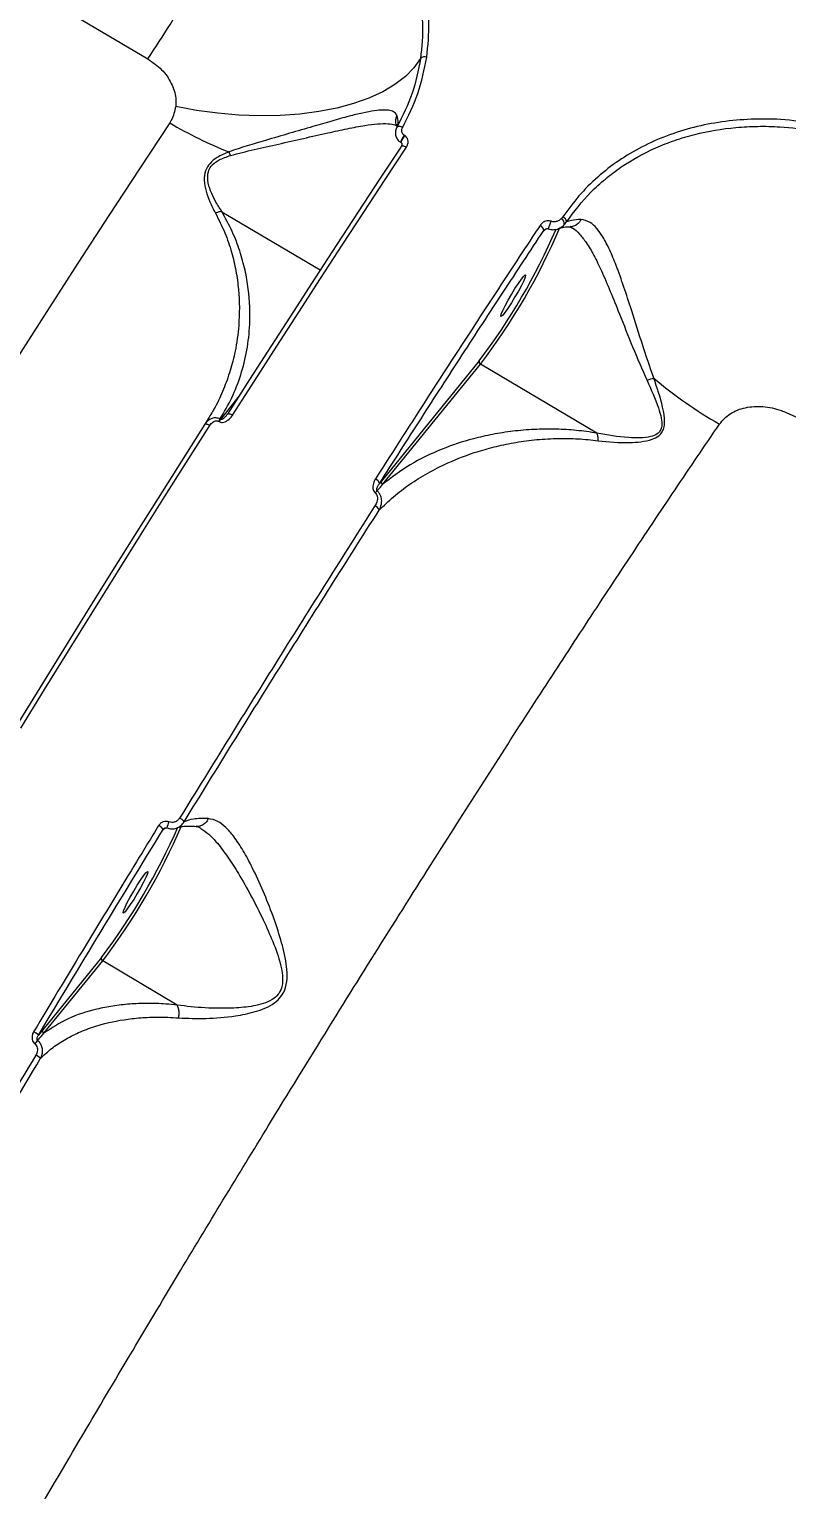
# Model space of a CAD drawing. Header units: millimetres. Extents: x -6328 to 5334, y -5037 to 4112.
# Drawn here: x -1601.1 to -1459.8, y 915.5 to 1187.9 of the extents above; entities that cross this region are included whole.
import ezdxf

# ---------------------------------------------------------------- set-up
doc = ezdxf.new("R2010")
doc.units = ezdxf.units.MM
for name, color, linetype in [('DIKOM_ОБЪЕКТ', 7, 'Continuous'), ('DIKOM_РАЗМЕР_ЗОНА', 7, 'Continuous'), ('DIKOM_РАЗМЕР_ОБЪЕКТА', 7, 'Continuous')]:
    doc.layers.add(name, color=color, linetype=linetype)
doc.styles.add('style1', font='arial.ttf', dxfattribs={"width": 0.8})
doc.dimstyles.new('1-50', dxfattribs={"dimtxt": 300, "dimasz": 200, "dimexe": 100, "dimexo": 0, "dimgap": 100, "dimtad": 1, "dimtxsty": 'style1', "dimcen": 200, "dimclrd": 7, "dimclre": 7, "dimclrt": 7, "dimadec": 1, "dimazin": 2, "dimtfac": 1, "dimtmove": 0, "dimatfit": 2, "dimfxl": 0, "dimlwd": 25, "dimlwe": 18, "dimarcsym": 0})

# ---------------------------------------------------------------- blocks, each defined once
blk = doc.blocks.new('*D2')
at = {"layer": 'Defpoints', "color": 0, "transparency": 16777216}
for p in [(-5303.77, 2121.42), (-1621.11, 2121.42), (560.33, -2395.62)]:
    blk.add_point(p, dxfattribs=at)
at = {"layer": 'DIKOM_РАЗМЕР_ОБЪЕКТА', "color": 7, "lineweight": 18, "transparency": 16777216}
for p, q in [((-1621.11, 2121.42), (-5403.77, 2121.42)), ((560.33, -2395.62), (-5403.77, -2395.62))]:
    blk.add_line(p, q, dxfattribs=at)
at = {"layer": 'DIKOM_РАЗМЕР_ОБЪЕКТА', "color": 7, "lineweight": 25, "transparency": 16777216}
blk.add_line((-5303.77, -2195.62), (-5303.77, 1921.42), dxfattribs=at)
at = {"layer": 'DIKOM_РАЗМЕР_ОБЪЕКТА', "color": 7, "transparency": 16777216}
for points in [[(-5337.11, 1921.42), (-5270.44, 1921.42), (-5303.77, 2121.42)], [(-5337.11, -2195.62), (-5270.44, -2195.62), (-5303.77, -2395.62)]]:
    blk.add_solid(points, dxfattribs=at)
at = {"layer": 'DIKOM_РАЗМЕР_ОБЪЕКТА', "color": 7, "transparency": 16777216, "insert": (-5556.94, -137.1), "char_height": 300, "attachment_point": 5, "rotation": 90, "style": 'style1'}
blk.add_mtext('4500', dxfattribs=at)
blk = doc.blocks.new('*D3')
at = {"layer": 'Defpoints', "color": 0, "transparency": 16777216}
for p in [(-1814.92, 4111.71), (-5877.98, -3895.62), (33.33, -3895.62)]:
    blk.add_point(p, dxfattribs=at)
at = {"layer": 'DIKOM_РАЗМЕР_ЗОНА', "color": 7, "lineweight": 18, "transparency": 16777216}
for p, q in [((-1814.92, 4111.71), (-5977.98, 4111.71)), ((33.33, -3895.62), (-5977.98, -3895.62))]:
    blk.add_line(p, q, dxfattribs=at)
at = {"layer": 'DIKOM_РАЗМЕР_ЗОНА', "color": 7, "lineweight": 25, "transparency": 16777216}
blk.add_line((-5877.98, 3911.71), (-5877.98, -3695.62), dxfattribs=at)
at = {"layer": 'DIKOM_РАЗМЕР_ЗОНА', "color": 7, "transparency": 16777216}
for points in [[(-5911.31, 3911.71), (-5844.65, 3911.71), (-5877.98, 4111.71)], [(-5911.31, -3695.62), (-5844.65, -3695.62), (-5877.98, -3895.62)]]:
    blk.add_solid(points, dxfattribs=at)
at = {"layer": 'DIKOM_РАЗМЕР_ЗОНА', "color": 7, "transparency": 16777216, "insert": (-6131.15, 108.05), "char_height": 300, "attachment_point": 5, "rotation": 90, "style": 'style1'}
blk.add_mtext('8000', dxfattribs=at)

msp = doc.modelspace()

# ---------------------------------------------------------------- linework, layer by layer
at = {"layer": 'DIKOM_ОБЪЕКТ', "color": 7, "linetype": 'Continuous', "lineweight": 15}
for p, q in [((-1878.971, 1359.94), (-1578.962, 1182.407)), ((-1531.827, 1166.848), (-1531.753, 1166.804)), ((-1531.728, 1166.812), (-1531.753, 1166.804)), ((-1531.059, 1168.128), (-1531.134, 1168.172)), ((-1565.145, 1153.91), (-1546.788, 1143.047)), ((-1501.545, 1152.946), (-1501.834, 1152.6)), ((-1505.121, 1150.37), (-1504.694, 1150.679)), ((-1504.694, 1150.679), (-1504.639, 1150.719)), ((-1504.292, 1150.722), (-1504.283, 1150.737)), ((-1501.279, 1151.458), (-1500.855, 1152.009)), ((-1517.136, 1126.086), (-1535.388, 1103.645)), ((-1535.158, 1103.01), (-1516.907, 1125.451)), ((-1495.192, 1112.601), (-1516.907, 1125.451)), ((-1561.972, 1119.467), (-1565.402, 1115.155)), ((-1567.699, 1115.294), (-1568.328, 1114.242)), ((-1565.791, 1114.805), (-1565.687, 1114.743)), ((-1565.402, 1115.155), (-1565.506, 1115.217)), ((-1564.104, 1116.125), (-1564.257, 1115.948)), ((-1535.388, 1103.645), (-1535.752, 1103.196)), ((-1576.094, 1038.681), (-1575.712, 1038.958)), ((-1575.4, 1038.949), (-1575.383, 1038.961)), ((-1587.598, 1014.777), (-1598.565, 1001.292)), ((-1598.336, 1000.657), (-1587.368, 1014.143)), ((-1573.472, 1005.919), (-1587.368, 1014.143)), ((-1598.565, 1001.292), (-1599.354, 1000.319))]:
    msp.add_line(p, q, dxfattribs=at)
at = {"layer": 'DIKOM_ОБЪЕКТ', "color": 7, "linetype": 'Continuous', "lineweight": 15, "flags": 128}
for points in [[(-1528.09, 1182.481), (-1529.323, 1180.747), (-1530.922, 1179.127), (-1532.869, 1177.636), (-1535.147, 1176.288), (-1537.733, 1175.098), (-1540.601, 1174.077), (-1543.722, 1173.234), (-1547.067, 1172.58), (-1550.602, 1172.118), (-1554.291, 1171.856), (-1558.1, 1171.794), (-1561.989, 1171.934), (-1565.921, 1172.274), (-1569.857, 1172.811), (-1573.758, 1173.539)], [(-1574.882, 1170.474), (-1580.529, 1161.901), (-1586.236, 1153.172), (-1591.997, 1144.295), (-1597.806, 1135.28), (-1603.658, 1126.134)], [(-1532.477, 1169.708), (-1532.416, 1169.78), (-1532.326, 1169.832), (-1532.211, 1169.862), (-1532.075, 1169.87), (-1531.922, 1169.855), (-1531.759, 1169.817), (-1531.59, 1169.759), (-1531.422, 1169.681)], [(-1530.728, 1165.925), (-1530.898, 1166.015), (-1531.07, 1166.084), (-1531.234, 1166.13), (-1531.387, 1166.149), (-1531.521, 1166.143), (-1531.632, 1166.11), (-1531.714, 1166.053), (-1531.766, 1165.973)], [(-1531.766, 1165.973), (-1535.723, 1159.974), (-1539.707, 1153.905), (-1543.717, 1147.767), (-1547.752, 1141.562), (-1551.809, 1135.293), (-1555.888, 1128.962), (-1559.987, 1122.572), (-1564.104, 1116.125)], [(-1563.142, 1115.959), (-1559.015, 1122.421), (-1554.907, 1128.826), (-1550.819, 1135.172), (-1546.751, 1141.456), (-1542.707, 1147.676), (-1538.687, 1153.829), (-1534.694, 1159.913), (-1530.728, 1165.925)], [(-1508.485, 1142.041), (-1508.579, 1141.667), (-1508.853, 1141.016), (-1509.285, 1140.14), (-1509.84, 1139.11), (-1510.473, 1138.01), (-1511.133, 1136.929), (-1511.765, 1135.954), (-1512.32, 1135.164), (-1512.752, 1134.624), (-1513.026, 1134.377), (-1513.12, 1134.443), (-1513.026, 1134.817), (-1512.752, 1135.468), (-1512.32, 1136.344), (-1511.765, 1137.374), (-1511.133, 1138.474), (-1510.473, 1139.555), (-1509.84, 1140.53), (-1509.285, 1141.319), (-1508.853, 1141.859), (-1508.579, 1142.107), (-1508.485, 1142.041)], [(-1564.104, 1116.125), (-1564.067, 1116.182), (-1563.999, 1116.217), (-1563.901, 1116.229), (-1563.779, 1116.218), (-1563.636, 1116.183), (-1563.478, 1116.127), (-1563.311, 1116.051), (-1563.142, 1115.959)], [(-1459.775, 1116.386), (-1445.963, 1110.265), (-1432.009, 1104.464), (-1417.921, 1098.986), (-1403.706, 1093.835), (-1389.372, 1089.014), (-1374.928, 1084.525), (-1360.381, 1080.37), (-1345.739, 1076.553), (-1331.01, 1073.074), (-1316.203, 1069.936), (-1301.325, 1067.141), (-1286.384, 1064.69), (-1271.39, 1062.584), (-1256.349, 1060.826)], [(-1568.328, 1114.242), (-1572.685, 1107.375), (-1577.056, 1100.452), (-1581.442, 1093.476), (-1585.84, 1086.45), (-1590.248, 1079.377), (-1594.664, 1072.26), (-1599.087, 1065.101), (-1603.515, 1057.905)], [(-1602.645, 1057.583), (-1598.208, 1064.796), (-1593.776, 1071.97), (-1589.349, 1079.103), (-1584.932, 1086.192), (-1580.524, 1093.233), (-1576.129, 1100.224), (-1571.747, 1107.163), (-1567.381, 1114.045)], [(-1568.328, 1114.242), (-1568.284, 1114.287), (-1568.211, 1114.313), (-1568.112, 1114.317), (-1567.992, 1114.301), (-1567.853, 1114.264), (-1567.702, 1114.207), (-1567.543, 1114.133), (-1567.381, 1114.045)], [(-1578.946, 1030.732), (-1579.04, 1030.359), (-1579.314, 1029.707), (-1579.746, 1028.831), (-1580.301, 1027.802), (-1580.934, 1026.702), (-1581.594, 1025.62), (-1582.227, 1024.646), (-1582.782, 1023.856), (-1583.214, 1023.316), (-1583.488, 1023.069), (-1583.582, 1023.135), (-1583.488, 1023.508), (-1583.214, 1024.159), (-1582.782, 1025.035), (-1582.227, 1026.065), (-1581.594, 1027.165), (-1580.934, 1028.246), (-1580.301, 1029.221), (-1579.746, 1030.011), (-1579.314, 1030.551), (-1579.04, 1030.798), (-1578.946, 1030.732)]]:
    msp.add_lwpolyline(points, dxfattribs=at)
at = {"layer": 'DIKOM_ОБЪЕКТ', "color": 7, "linetype": 'Continuous', "lineweight": 15}
for centre, radius, start, end in [((-1891.74, 1389.768), 375.271, 326.45707, 328.82351), ((-1527.309, 1181.669), 1.127, 70.39779, 133.86932), ((-1536.21, 1235.494), 75.651, 239.25684, 248.59107), ((-1527.762, 1165.563), 4.263, 142.27313, 162.45964), ((-1527.687, 1165.519), 4.263, 142.27313, 162.45964), ((-1573.564, 1160.455), 10.775, 21.39381, 25.31604), ((-1502.442, 1151.598), 1.172, 353.13749, 58.75393), ((-1501.999, 1151.888), 1.15, 6.0399, 66.79606), ((-1611.722, 1197.686), 118.63, 322.87495, 336.63932), ((-1613.101, 1198.438), 120.749, 322.81088, 336.83397), ((-1506.182, 1150.349), 1.062, 1.11331, 69.09331), ((-1475.249, 1140.088), 30.929, 157.11145, 159.88872), ((-1503.052, 1152.995), 2.347, 292.44886, 319.08235), ((-1516.677, 1125.893), 0.498, 157.19333, 242.58655), ((-1478.495, 1102.651), 21.082, 106.72753, 110.37843), ((-1432.191, 1184.685), 81.04, 229.74085, 240.30734), ((-1561.409, 1112.077), 5.162, 142.53407, 148.09327), ((-1561.305, 1112.015), 5.162, 142.53407, 148.09327), ((-1536.947, 1102.906), 1.229, 13.66697, 68.92576), ((-1534.929, 1103.452), 0.498, 157.19442, 242.58644), ((-1534.048, 1099.349), 3.26, 130.89667, 140.03499), ((-1537.134, 1097.755), 1.387, 19.22921, 66.83345), ((-1683.618, 1087.3), 120.331, 322.93665, 336.39514), ((-1685.865, 1088.602), 123.474, 322.91225, 336.47319), ((-1577.806, 1037.476), 2.094, 35.14091, 65.54676), ((-1570.923, 1038.034), 4.57, 153.49451, 168.44506), ((-1574.008, 1038.735), 2.276, 36.7278, 64.38767), ((-1587.139, 1014.584), 0.498, 157.19333, 242.58655), ((-1602.699, 996.344), 5.195, 49.92779, 61.92198), ((-1598.107, 1001.099), 0.498, 157.19442, 242.58644), ((-1595.16, 994.875), 6.202, 134.57459, 141.99482), ((-1603.108, 990.66), 6.744, 51.96831, 61.12076)]:
    msp.add_arc(centre, radius, start, end, dxfattribs=at)
for points, knots in [([(-1528.499, 1195.441), (-1528.148, 1193.295), (-1527.438, 1188.953), (-1527.871, 1184.655), (-1528.09, 1182.481)], [0, 0, 0, 0, 0.4941653, 1, 1, 1, 1]), ([(-1526.931, 1182.73), (-1526.708, 1184.899), (-1526.257, 1189.288), (-1526.972, 1193.725), (-1527.334, 1195.969)], [0, 0, 0, 0, 0.4941711, 1, 1, 1, 1]), ([(-1531.422, 1169.681), (-1530.381, 1171.74), (-1528.274, 1175.91), (-1527.382, 1180.438), (-1526.931, 1182.73)], [0, 0, 0, 0, 0.4937919, 1, 1, 1, 1]), ([(-1578.962, 1182.407), (-1578.054, 1181.772), (-1576.256, 1180.515), (-1574.459, 1177.919), (-1573.671, 1175.5), (-1573.735, 1174.055), (-1573.758, 1173.539)], [0, 0, 0, 0, 0.2885643, 0.5716288, 0.8470383, 1, 1, 1, 1]), ([(-1528.09, 1182.481), (-1528.516, 1180.292), (-1529.38, 1175.859), (-1531.436, 1171.776), (-1532.477, 1169.708)], [0, 0, 0, 0, 0.4937368, 1, 1, 1, 1]), ([(-1573.758, 1173.539), (-1573.954, 1172.653), (-1574.17, 1171.674), (-1574.721, 1170.724), (-1574.827, 1170.559), (-1574.882, 1170.474)], [0, 0, 0, 0, 0.8217569, 0.9078664, 1, 1, 1, 1]), ([(-1532.448, 1171.785), (-1532.581, 1172.017), (-1532.849, 1172.481), (-1533.753, 1172.822), (-1535.022, 1172.914), (-1536.728, 1172.753), (-1538.856, 1172.348), (-1541.514, 1171.695), (-1544.621, 1170.833), (-1548.331, 1169.746), (-1552.48, 1168.533), (-1556.62, 1167.313), (-1560.449, 1166.223), (-1562.699, 1165.449), (-1563.824, 1165.063)], [0, 0, 0, 0, 0.0677694, 0.1355692, 0.2063202, 0.2771061, 0.3568902, 0.4367172, 0.5289562, 0.621244, 0.7291456, 0.8370845, 0.9185932, 1, 1, 1, 1]), ([(-1532.622, 1170.243), (-1532.668, 1170.421), (-1532.769, 1170.809), (-1532.668, 1171.325), (-1532.527, 1171.648), (-1532.46, 1171.764), (-1532.448, 1171.785)], [0, 0, 0, 0, 0.3459257, 0.7530859, 0.9547165, 1, 1, 1, 1]), ([(-1532.477, 1169.708), (-1532.369, 1169.997), (-1532.152, 1170.577), (-1532.349, 1171.381), (-1532.448, 1171.785)], [0, 0, 0, 0, 0.4973177, 1, 1, 1, 1]), ([(-1563.531, 1164.386), (-1562.065, 1164.77), (-1559.099, 1165.547), (-1554.501, 1166.54), (-1549.87, 1167.594), (-1545.56, 1168.576), (-1541.705, 1169.416), (-1538.6, 1169.998), (-1536.043, 1170.326), (-1534.198, 1170.352), (-1532.982, 1170.19), (-1532.572, 1169.913), (-1532.43, 1169.817)], [0, 0, 0, 0, 0.1148022, 0.232259, 0.3561829, 0.4828668, 0.5908691, 0.7015375, 0.7911907, 0.883163, 0.9592496, 1, 1, 1, 1]), ([(-1532.477, 1169.708), (-1532.583, 1169.469), (-1532.794, 1168.991), (-1532.779, 1168.198), (-1532.51, 1167.492), (-1532.127, 1167.061), (-1531.866, 1166.896), (-1531.802, 1166.856)], [0, 0, 0, 0, 0.2421065, 0.4844742, 0.7176348, 0.9313699, 1, 1, 1, 1]), ([(-1532.646, 1170.238), (-1532.628, 1170.192), (-1532.52, 1169.926), (-1532.52, 1169.682), (-1532.522, 1169.648), (-1532.523, 1169.632)], [0, 0, 0, 0, 0.0983967, 0.5720693, 1, 1, 1, 1]), ([(-1531.134, 1168.172), (-1531.187, 1168.208), (-1531.321, 1168.3), (-1531.488, 1168.527), (-1531.603, 1168.867), (-1531.6, 1169.281), (-1531.482, 1169.547), (-1531.422, 1169.681)], [0, 0, 0, 0, 0.1033868, 0.2624323, 0.4611539, 0.7282036, 1, 1, 1, 1]), ([(-1454.319, 1170.351), (-1456.522, 1170.653), (-1460.584, 1171.209), (-1466.466, 1171.226), (-1471.893, 1170.747), (-1477.138, 1169.723), (-1482.132, 1168.156), (-1486.826, 1166.074), (-1491.179, 1163.496), (-1495.114, 1160.42), (-1498.644, 1156.931), (-1500.579, 1154.273), (-1501.545, 1152.946)], [0, 0, 0, 0, 0.1166812, 0.2150846, 0.3137979, 0.4122009, 0.510061, 0.6082268, 0.7060845, 0.8039539, 0.9021323, 1, 1, 1, 1]), ([(-1500.855, 1152.009), (-1499.426, 1153.912), (-1497.264, 1156.792), (-1493.65, 1160.048), (-1489.747, 1162.992), (-1485.385, 1165.407), (-1480.682, 1167.256), (-1475.755, 1168.718), (-1470.551, 1169.596), (-1465.192, 1169.871), (-1460.289, 1169.787), (-1456.736, 1169.297), (-1454.575, 1168.998)], [0, 0, 0, 0, 0.1446501, 0.2188664, 0.2936266, 0.4383812, 0.5126293, 0.5874142, 0.733124, 0.8078612, 0.8831396, 1, 1, 1, 1]), ([(-1531.728, 1166.812), (-1531.709, 1166.799), (-1531.668, 1166.771), (-1531.606, 1166.696), (-1531.557, 1166.569), (-1531.559, 1166.379), (-1531.628, 1166.169), (-1531.722, 1166.036), (-1531.766, 1165.973)], [0, 0, 0, 0, 0.0437279, 0.0954534, 0.2159355, 0.4187993, 0.7240504, 1, 1, 1, 1]), ([(-1530.728, 1165.925), (-1530.64, 1166.083), (-1530.45, 1166.427), (-1530.38, 1166.992), (-1530.494, 1167.497), (-1530.723, 1167.883), (-1530.947, 1168.046), (-1531.059, 1168.128)], [0, 0, 0, 0, 0.2267683, 0.4919805, 0.6959522, 0.8477263, 1, 1, 1, 1]), ([(-1563.824, 1165.063), (-1564.582, 1164.745), (-1565.902, 1164.192), (-1567.455, 1162.97), (-1568.338, 1161.467), (-1568.521, 1159.64), (-1568.15, 1157.693), (-1567.402, 1155.627), (-1566.717, 1154.328), (-1566.348, 1153.63)], [0, 0, 0, 0, 0.1507914, 0.2625455, 0.375833, 0.5043751, 0.6581128, 0.8160036, 1, 1, 1, 1]), ([(-1565.145, 1153.91), (-1565.576, 1154.583), (-1566.362, 1155.808), (-1567.288, 1157.771), (-1567.833, 1159.59), (-1567.807, 1161.211), (-1567.331, 1162.162), (-1566.677, 1162.922), (-1565.526, 1163.73), (-1564.266, 1164.144), (-1563.531, 1164.386)], [0, 0, 0, 0, 0.1920851, 0.3493699, 0.5094457, 0.6344036, 0.7186251, 0.7420692, 0.8495846, 1, 1, 1, 1]), ([(-1566.348, 1153.63), (-1565.731, 1152.411), (-1564.491, 1149.958), (-1563.297, 1146.359), (-1562.469, 1142.83), (-1561.844, 1138.214), (-1561.835, 1133.178), (-1562.544, 1128.188), (-1563.544, 1124.234), (-1564.8, 1120.755), (-1566.168, 1117.759), (-1567.26, 1116.001), (-1567.699, 1115.294)], [0, 0, 0, 0, 0.0829872, 0.1669671, 0.2500296, 0.3335285, 0.5028724, 0.6308038, 0.7307044, 0.8309042, 0.932013, 1, 1, 1, 1]), ([(-1565.152, 1153.913), (-1565.346, 1153.904), (-1565.697, 1153.887), (-1566.112, 1153.742), (-1566.311, 1153.647), (-1566.348, 1153.63)], [0, 0, 0, 0, 0.4994434, 0.9072949, 1, 1, 1, 1]), ([(-1565.506, 1115.217), (-1564.734, 1116.526), (-1563.189, 1119.146), (-1561.541, 1123.456), (-1560.395, 1128.027), (-1559.793, 1133.346), (-1559.97, 1138.367), (-1560.762, 1142.982), (-1561.744, 1146.549), (-1563.108, 1150.194), (-1564.469, 1152.669), (-1565.152, 1153.913)], [0, 0, 0, 0, 0.1245763, 0.249156, 0.376417, 0.5036648, 0.6677219, 0.7510853, 0.8344262, 0.916783, 1, 1, 1, 1]), ([(-1565.152, 1153.913), (-1565.152, 1153.913), (-1565.15, 1153.913), (-1565.147, 1153.912), (-1565.145, 1153.911), (-1565.145, 1153.91)], [0, 0, 0, 0, 0.2900896, 0.6748987, 1, 1, 1, 1]), ([(-1501.834, 1152.6), (-1502.011, 1152.455), (-1502.332, 1152.192), (-1502.903, 1152.016), (-1503.38, 1152.002), (-1503.638, 1152.084), (-1503.742, 1152.117)], [0, 0, 0, 0, 0.3467093, 0.6312456, 0.8513066, 1, 1, 1, 1]), ([(-1505.803, 1151.341), (-1506.125, 1150.854), (-1507.732, 1148.422), (-1511.934, 1142.043), (-1518.465, 1132.057), (-1527.076, 1118.78), (-1533.13, 1109.324), (-1536.505, 1104.053)], [0, 0, 0, 0, 0.0321573, 0.1607921, 0.4182836, 0.6757752, 1, 1, 1, 1]), ([(-1535.752, 1103.196), (-1533.164, 1107.242), (-1527.982, 1115.34), (-1520.289, 1127.232), (-1512.65, 1138.952), (-1507.632, 1146.562), (-1505.121, 1150.37)], [0, 0, 0, 0, 0.2491446, 0.4986289, 0.7491418, 1, 1, 1, 1]), ([(-1503.742, 1152.117), (-1503.789, 1152.134), (-1503.967, 1152.199), (-1504.334, 1152.238), (-1504.852, 1152.14), (-1505.396, 1151.848), (-1505.663, 1151.516), (-1505.803, 1151.341)], [0, 0, 0, 0, 0.0579486, 0.2245, 0.4300547, 0.7004928, 1, 1, 1, 1]), ([(-1505.121, 1150.37), (-1505.055, 1150.442), (-1504.935, 1150.574), (-1504.717, 1150.703), (-1504.531, 1150.759), (-1504.404, 1150.763), (-1504.334, 1150.753), (-1504.299, 1150.742), (-1504.283, 1150.737)], [0, 0, 0, 0, 0.353522, 0.6499815, 0.8418518, 0.9245967, 0.964444, 1, 1, 1, 1]), ([(-1504.283, 1150.737), (-1504.114, 1150.68), (-1503.705, 1150.542), (-1502.952, 1150.542), (-1502.051, 1150.801), (-1501.549, 1151.228), (-1501.279, 1151.458)], [0, 0, 0, 0, 0.1615998, 0.3913493, 0.6724107, 1, 1, 1, 1]), ([(-1502.123, 1150.835), (-1502.114, 1150.84), (-1502.034, 1150.878), (-1501.651, 1150.986), (-1501.006, 1151.081), (-1500.413, 1151.076), (-1500.183, 1151.074)], [0, 0, 0, 0, 0.0502185, 0.4105771, 0.7709839, 1, 1, 1, 1]), ([(-1498.158, 1152.447), (-1498.79, 1152.417), (-1499.839, 1152.367), (-1500.566, 1152.111), (-1500.855, 1152.009)], [0, 0, 0, 0, 0.6025843, 1, 1, 1, 1]), ([(-1500.243, 1151.056), (-1500.223, 1151.057), (-1500.149, 1151.061), (-1500.066, 1151.056), (-1499.881, 1150.933), (-1499.833, 1150.901)], [0, 0, 0, 0, 0.2115577, 0.7981596, 1, 1, 1, 1]), ([(-1498.158, 1152.447), (-1498.177, 1152.408), (-1498.285, 1152.189), (-1498.584, 1151.762), (-1499.161, 1151.317), (-1499.749, 1151.08), (-1500.093, 1151.111), (-1500.181, 1151.119)], [0, 0, 0, 0, 0.0491238, 0.2751958, 0.5849553, 0.8947137, 1, 1, 1, 1]), ([(-1499.894, 1150.905), (-1499.826, 1150.883), (-1499.323, 1150.715), (-1498.417, 1149.75), (-1497.104, 1148.114), (-1495.749, 1145.794), (-1494.259, 1142.746), (-1492.678, 1139.054), (-1490.761, 1134.28), (-1488.535, 1128.63), (-1486.744, 1124.505), (-1485.836, 1122.413)], [0, 0, 0, 0, 0.01312, 0.0961791, 0.1816234, 0.2821326, 0.3853542, 0.5099782, 0.6376829, 0.8162761, 1, 1, 1, 1]), ([(-1484.563, 1122.841), (-1485.288, 1124.937), (-1486.385, 1128.109), (-1487.751, 1132.391), (-1488.897, 1136.004), (-1490.165, 1139.932), (-1491.493, 1143.693), (-1492.799, 1146.838), (-1494.006, 1149.165), (-1495.229, 1150.872), (-1496.568, 1152.146), (-1497.583, 1152.338), (-1498.158, 1152.447)], [0, 0, 0, 0, 0.158902, 0.2405205, 0.3228934, 0.4352741, 0.5505614, 0.6428565, 0.737653, 0.8155016, 0.8955098, 1, 1, 1, 1]), ([(-1494.968, 1111.18), (-1493.017, 1110.989), (-1490.38, 1110.731), (-1486.961, 1110.956), (-1485.093, 1111.308), (-1483.714, 1111.964), (-1482.942, 1112.804), (-1482.53, 1113.948), (-1482.539, 1115.543), (-1483.134, 1118.577), (-1483.963, 1121.052), (-1484.563, 1122.841)], [0, 0, 0, 0, 0.2657862, 0.3593773, 0.4543063, 0.5177528, 0.5632827, 0.6085748, 0.6803153, 0.7688732, 1, 1, 1, 1]), ([(-1485.836, 1122.413), (-1485.08, 1120.722), (-1484.043, 1118.401), (-1483.162, 1115.545), (-1482.992, 1114.07), (-1483.301, 1113.023), (-1484.021, 1112.301), (-1485.366, 1111.829), (-1487.185, 1111.653), (-1490.593, 1111.795), (-1493.259, 1112.196), (-1495.18, 1112.593), (-1495.183, 1112.593)], [0, 0, 0, 0, 0.2369823, 0.3252742, 0.3938178, 0.4351344, 0.4764545, 0.5364569, 0.6308586, 0.7257813, 0.9996838, 1, 1, 1, 1]), ([(-1472.334, 1114.286), (-1471.715, 1114.986), (-1470.457, 1116.41), (-1467.502, 1117.51), (-1464.194, 1117.702), (-1461.542, 1117.138), (-1460.131, 1116.538), (-1459.775, 1116.386)], [0, 0, 0, 0, 0.2187085, 0.4447818, 0.6794098, 0.9191985, 1, 1, 1, 1]), ([(-1565.506, 1115.217), (-1565.618, 1115.271), (-1565.862, 1115.39), (-1566.323, 1115.461), (-1566.868, 1115.401), (-1567.513, 1115.126), (-1568.011, 1114.705), (-1568.254, 1114.35), (-1568.328, 1114.242)], [0, 0, 0, 0, 0.113276, 0.2470903, 0.4203958, 0.6073781, 0.8801183, 1, 1, 1, 1]), ([(-1567.381, 1114.045), (-1567.213, 1114.265), (-1566.971, 1114.581), (-1566.524, 1114.833), (-1566.224, 1114.907), (-1565.973, 1114.892), (-1565.848, 1114.832), (-1565.791, 1114.805)], [0, 0, 0, 0, 0.4370879, 0.6288625, 0.7908881, 0.9060631, 1, 1, 1, 1]), ([(-1565.687, 1114.743), (-1565.597, 1114.701), (-1565.399, 1114.607), (-1564.999, 1114.587), (-1564.51, 1114.709), (-1563.848, 1115.091), (-1563.404, 1115.56), (-1563.171, 1115.915), (-1563.142, 1115.959)], [0, 0, 0, 0, 0.0927889, 0.2061566, 0.3692702, 0.5724216, 0.9471477, 1, 1, 1, 1]), ([(-1564.257, 1115.948), (-1564.376, 1115.796), (-1564.567, 1115.552), (-1564.882, 1115.296), (-1565.105, 1115.165), (-1565.263, 1115.123), (-1565.35, 1115.132), (-1565.384, 1115.145), (-1565.399, 1115.153), (-1565.402, 1115.155)], [0, 0, 0, 0, 0.4185163, 0.6747888, 0.8505332, 0.9432884, 0.9716833, 0.9955404, 1, 1, 1, 1]), ([(-1739.94, 630.53), (-1739.272, 632.856), (-1737.962, 637.417), (-1735.241, 645.416), (-1732.008, 654.164), (-1728.17, 663.851), (-1723.663, 674.625), (-1719.07, 685.121), (-1714.589, 695.031), (-1710.625, 703.599), (-1706.56, 712.215), (-1702.42, 720.841), (-1698.073, 729.755), (-1692.548, 740.917), (-1685.68, 754.546), (-1677.364, 770.713), (-1668.915, 786.836), (-1660.417, 802.791), (-1652.249, 817.904), (-1644.222, 832.567), (-1636.533, 846.452), (-1628.79, 860.287), (-1620.157, 875.554), (-1610.75, 891.999), (-1600.552, 909.608), (-1590.965, 925.97), (-1581.724, 941.573), (-1573.026, 956.117), (-1564.408, 970.39), (-1554.944, 985.917), (-1544.808, 1002.363), (-1534.023, 1019.651), (-1524.061, 1035.429), (-1514.614, 1050.222), (-1505.854, 1063.793), (-1497.299, 1076.903), (-1488.925, 1089.594), (-1480.582, 1102.105), (-1475.085, 1110.223), (-1472.334, 1114.286)], [0, 0, 0, 0, 0.0321108, 0.0629807, 0.0939441, 0.1252643, 0.1566821, 0.189835, 0.2117861, 0.2337707, 0.2537041, 0.2736375, 0.2936718, 0.313706, 0.3466387, 0.3796847, 0.4118208, 0.4412262, 0.470712, 0.4960472, 0.5214337, 0.5455273, 0.5696649, 0.6018539, 0.6313075, 0.6608414, 0.6862174, 0.7116447, 0.7357766, 0.7599525, 0.7922219, 0.8217486, 0.8513558, 0.8767942, 0.9022838, 0.9264743, 0.9507088, 0.9753312, 1, 1, 1, 1]), ([(-1495.192, 1112.601), (-1496.485, 1112.789), (-1499.083, 1113.167), (-1502.995, 1113.375), (-1506.95, 1113.328), (-1510.911, 1112.987), (-1514.689, 1112.394), (-1519.19, 1111.365), (-1524.483, 1109.589), (-1530.25, 1106.802), (-1533.516, 1104.279), (-1535.158, 1103.01)], [0, 0, 0, 0, 0.0714156, 0.1435652, 0.2279999, 0.3130472, 0.399603, 0.4865411, 0.6397496, 0.8188719, 1, 1, 1, 1]), ([(-1495.183, 1112.593), (-1495.183, 1112.594), (-1495.184, 1112.596), (-1495.187, 1112.598), (-1495.19, 1112.6), (-1495.192, 1112.601)], [0, 0, 0, 0, 0.241083, 0.5651089, 1, 1, 1, 1]), ([(-1494.968, 1111.18), (-1494.967, 1111.223), (-1494.96, 1111.493), (-1494.991, 1112.023), (-1495.115, 1112.392), (-1495.183, 1112.593)], [0, 0, 0, 0, 0.0794445, 0.4971824, 1, 1, 1, 1]), ([(-1535.824, 1098.212), (-1534.949, 1099.069), (-1533.196, 1100.785), (-1530.138, 1103.094), (-1526.77, 1105.204), (-1522.577, 1107.322), (-1518.27, 1108.967), (-1513.935, 1110.169), (-1510.304, 1110.915), (-1506.433, 1111.433), (-1502.557, 1111.646), (-1498.737, 1111.596), (-1496.228, 1111.319), (-1494.968, 1111.18)], [0, 0, 0, 0, 0.1005799, 0.2015263, 0.3035972, 0.4060557, 0.549024, 0.6277924, 0.7068488, 0.7870185, 0.8677079, 0.9335559, 1, 1, 1, 1]), ([(-1536.505, 1104.053), (-1536.58, 1103.924), (-1536.819, 1103.514), (-1537.015, 1102.846), (-1536.989, 1102.179), (-1536.829, 1101.727), (-1536.641, 1101.538), (-1536.546, 1101.443)], [0, 0, 0, 0, 0.1605573, 0.5081498, 0.7318587, 0.8653695, 1, 1, 1, 1]), ([(-1536.546, 1101.443), (-1536.456, 1101.353), (-1536.276, 1101.174), (-1536.127, 1100.75), (-1536.11, 1100.134), (-1536.298, 1099.525), (-1536.519, 1099.149), (-1536.588, 1099.03)], [0, 0, 0, 0, 0.1388676, 0.2767759, 0.4965982, 0.8418705, 1, 1, 1, 1]), ([(-1536.182, 1101.814), (-1536.197, 1101.833), (-1536.229, 1101.874), (-1536.256, 1101.979), (-1536.252, 1102.175), (-1536.149, 1102.525), (-1535.968, 1102.881), (-1535.805, 1103.12), (-1535.752, 1103.196)], [0, 0, 0, 0, 0.0381921, 0.081859, 0.19204, 0.4180018, 0.8124026, 1, 1, 1, 1]), ([(-1536.182, 1101.814), (-1536.109, 1101.9), (-1535.769, 1102.301), (-1535.427, 1102.698), (-1535.158, 1103.01)], [0, 0, 0, 0, 0.214844, 1, 1, 1, 1]), ([(-1535.824, 1098.212), (-1535.737, 1098.38), (-1535.454, 1098.927), (-1535.276, 1099.844), (-1535.421, 1100.753), (-1535.728, 1101.392), (-1536.028, 1101.67), (-1536.182, 1101.814)], [0, 0, 0, 0, 0.1440999, 0.4679333, 0.6900787, 0.8402896, 1, 1, 1, 1]), ([(-1536.588, 1099.03), (-1539.581, 1094.321), (-1545.573, 1084.894), (-1554.661, 1070.425), (-1563.815, 1055.736), (-1569.952, 1045.773), (-1573.024, 1040.787)], [0, 0, 0, 0, 0.2488775, 0.4981997, 0.7488727, 1, 1, 1, 1]), ([(-1572.183, 1040.096), (-1569.146, 1045.026), (-1563.065, 1054.896), (-1553.958, 1069.511), (-1544.861, 1083.996), (-1538.838, 1093.47), (-1535.824, 1098.212)], [0, 0, 0, 0, 0.2488778, 0.4982001, 0.7488729, 1, 1, 1, 1]), ([(-1576.94, 1039.382), (-1577.283, 1038.822), (-1578.999, 1036.021), (-1583.744, 1028.257), (-1591.181, 1016.02), (-1597.227, 1005.961), (-1600.253, 1000.928)], [0, 0, 0, 0, 0.0441412, 0.2207137, 0.6100127, 1, 1, 1, 1]), ([(-1599.354, 1000.319), (-1595.488, 1006.749), (-1587.744, 1019.626), (-1579.981, 1032.323), (-1576.094, 1038.681)], [0, 0, 0, 0, 0.4992727, 1, 1, 1, 1]), ([(-1575.012, 1040.073), (-1575.181, 1040.121), (-1575.529, 1040.219), (-1576.085, 1040.115), (-1576.594, 1039.84), (-1576.824, 1039.535), (-1576.94, 1039.382)], [0, 0, 0, 0, 0.2338668, 0.4824937, 0.7413363, 1, 1, 1, 1]), ([(-1576.094, 1038.681), (-1576.052, 1038.741), (-1576.001, 1038.812), (-1575.921, 1038.856), (-1575.909, 1038.862)], [0, 0, 0, 0, 0.8455073, 1, 1, 1, 1]), ([(-1575.907, 1038.861), (-1575.898, 1038.871), (-1575.841, 1038.928), (-1575.704, 1038.971), (-1575.533, 1038.99), (-1575.44, 1038.961), (-1575.398, 1038.947)], [0, 0, 0, 0, 0.0776678, 0.4650942, 0.7627458, 1, 1, 1, 1]), ([(-1575.383, 1038.961), (-1575.1, 1038.878), (-1574.517, 1038.706), (-1573.588, 1038.87), (-1572.741, 1039.327), (-1572.369, 1039.84), (-1572.183, 1040.096)], [0, 0, 0, 0, 0.2380039, 0.4906779, 0.7462862, 1, 1, 1, 1]), ([(-1573.024, 1040.787), (-1573.143, 1040.63), (-1573.38, 1040.317), (-1573.906, 1040.033), (-1574.48, 1039.924), (-1574.84, 1040.025), (-1575.012, 1040.073)], [0, 0, 0, 0, 0.2583542, 0.5167488, 0.7678077, 1, 1, 1, 1]), ([(-1569.04, 1038.857), (-1568.551, 1038.52), (-1567.527, 1037.815), (-1565.853, 1035.997), (-1564.009, 1033.547), (-1561.91, 1030.258), (-1559.688, 1026.327), (-1557.515, 1022.044), (-1555.595, 1017.747), (-1554.324, 1014.26), (-1553.77, 1011.424), (-1553.792, 1009.579), (-1554.267, 1008.443), (-1554.876, 1007.594), (-1555.825, 1006.804), (-1557.447, 1006.138), (-1559.839, 1005.581), (-1563.503, 1005.248), (-1568.322, 1005.314), (-1571.784, 1005.662), (-1573.462, 1005.912), (-1573.464, 1005.912)], [0, 0, 0, 0, 0.0500429, 0.1048931, 0.172949, 0.2426348, 0.3281166, 0.4151893, 0.4895994, 0.5651278, 0.5989973, 0.6328559, 0.655028, 0.6591058, 0.6853525, 0.7157602, 0.7473707, 0.8102139, 0.9041753, 0.9999051, 1, 1, 1, 1]), ([(-1573.393, 1039.007), (-1573.282, 1039.052), (-1573.053, 1039.144), (-1572.302, 1039.27), (-1571.289, 1039.32), (-1570.391, 1039.258), (-1569.937, 1039.226)], [0, 0, 0, 0, 0.2362792, 0.4866986, 0.7405024, 1, 1, 1, 1]), ([(-1573.202, 1003.516), (-1571.522, 1003.451), (-1568.124, 1003.318), (-1563.245, 1003.729), (-1559.52, 1004.449), (-1557.073, 1005.29), (-1555.377, 1006.189), (-1553.996, 1007.487), (-1553.122, 1009.287), (-1552.901, 1011.405), (-1553.176, 1014.427), (-1554.11, 1018.16), (-1555.631, 1022.692), (-1557.438, 1027.241), (-1559.313, 1031.332), (-1561.158, 1034.764), (-1562.803, 1037.278), (-1564.397, 1039.104), (-1565.971, 1040.363), (-1567.089, 1040.589), (-1567.68, 1040.709)], [0, 0, 0, 0, 0.0863528, 0.1746778, 0.2336182, 0.263513, 0.2941178, 0.3212048, 0.3485628, 0.3826678, 0.4154277, 0.48443, 0.5550149, 0.6333671, 0.7133068, 0.776075, 0.840408, 0.8905399, 0.9421323, 1, 1, 1, 1]), ([(-1567.68, 1040.709), (-1568.666, 1040.713), (-1570.495, 1040.721), (-1571.651, 1040.293), (-1572.183, 1040.096)], [0, 0, 0, 0, 0.5395119, 1, 1, 1, 1]), ([(-1569.937, 1039.203), (-1569.883, 1039.201), (-1569.713, 1039.196), (-1569.455, 1039.12), (-1569.144, 1038.915), (-1569.046, 1038.85)], [0, 0, 0, 0, 0.2399475, 0.7593698, 1, 1, 1, 1]), ([(-1567.68, 1040.709), (-1567.698, 1040.668), (-1567.813, 1040.398), (-1568.129, 1039.92), (-1568.731, 1039.441), (-1569.376, 1039.193), (-1569.78, 1039.238), (-1569.935, 1039.256)], [0, 0, 0, 0, 0.0438212, 0.2881236, 0.5595998, 0.831075, 1, 1, 1, 1]), ([(-1573.472, 1005.919), (-1574.184, 1005.986), (-1576.088, 1006.164), (-1579.067, 1006.247), (-1582.373, 1006.123), (-1585.527, 1005.765), (-1589.517, 1004.979), (-1594.091, 1003.48), (-1596.91, 1001.606), (-1598.336, 1000.657)], [0, 0, 0, 0, 0.0670836, 0.1792374, 0.2922139, 0.4075632, 0.5236448, 0.7591249, 1, 1, 1, 1]), ([(-1573.464, 1005.912), (-1573.464, 1005.913), (-1573.465, 1005.915), (-1573.469, 1005.917), (-1573.471, 1005.919), (-1573.472, 1005.919)], [0, 0, 0, 0, 0.3001999, 0.7069773, 1, 1, 1, 1]), ([(-1573.202, 1003.516), (-1573.193, 1003.565), (-1573.138, 1003.885), (-1573.104, 1004.5), (-1573.197, 1005.306), (-1573.375, 1005.71), (-1573.464, 1005.912)], [0, 0, 0, 0, 0.056229, 0.3685429, 0.6842715, 1, 1, 1, 1]), ([(-1598.953, 995.972), (-1598.705, 996.216), (-1597.824, 997.088), (-1596.1, 998.458), (-1593.624, 999.979), (-1590.812, 1001.275), (-1587.012, 1002.547), (-1582.931, 1003.34), (-1578.679, 1003.661), (-1575.757, 1003.678), (-1573.887, 1003.559), (-1573.202, 1003.516)], [0, 0, 0, 0, 0.0465622, 0.1656505, 0.2855042, 0.4078197, 0.5310185, 0.732778, 0.835954, 0.9398838, 1, 1, 1, 1]), ([(-1600.253, 1000.928), (-1600.322, 1000.796), (-1600.482, 1000.49), (-1600.582, 999.98), (-1600.54, 999.466), (-1600.373, 999.017), (-1600.156, 998.802), (-1600.048, 998.694)], [0, 0, 0, 0, 0.1825282, 0.4237843, 0.6274648, 0.8134356, 1, 1, 1, 1]), ([(-1599.514, 999.294), (-1599.534, 999.318), (-1599.57, 999.36), (-1599.612, 999.469), (-1599.626, 999.631), (-1599.583, 999.864), (-1599.49, 1000.101), (-1599.396, 1000.253), (-1599.354, 1000.319)], [0, 0, 0, 0, 0.076287, 0.1323028, 0.2954228, 0.5060901, 0.7824062, 1, 1, 1, 1]), ([(-1599.514, 999.294), (-1599.46, 999.357), (-1599.07, 999.816), (-1598.676, 1000.268), (-1598.336, 1000.657)], [0, 0, 0, 0, 0.138064, 1, 1, 1, 1]), ([(-1600.048, 998.694), (-1599.942, 998.591), (-1599.732, 998.383), (-1599.571, 997.952), (-1599.535, 997.464), (-1599.632, 996.981), (-1599.784, 996.691), (-1599.851, 996.565)], [0, 0, 0, 0, 0.188925, 0.3774349, 0.5791838, 0.8164502, 1, 1, 1, 1]), ([(-1598.953, 995.972), (-1598.863, 996.162), (-1598.654, 996.605), (-1598.56, 997.351), (-1598.679, 998.111), (-1598.986, 998.789), (-1599.336, 999.124), (-1599.514, 999.294)], [0, 0, 0, 0, 0.1741978, 0.4036522, 0.6052382, 0.8000699, 1, 1, 1, 1]), ([(-1599.851, 996.565), (-1603.621, 990.252), (-1611.171, 977.608), (-1622.428, 958.494), (-1633.635, 939.287), (-1640.995, 926.49), (-1644.681, 920.083)], [0, 0, 0, 0, 0.2482523, 0.4971932, 0.7482405, 1, 1, 1, 1]), ([(-1643.685, 919.661), (-1640.059, 925.965), (-1632.797, 938.59), (-1621.67, 957.664), (-1610.386, 976.825), (-1602.768, 989.583), (-1598.953, 995.972)], [0, 0, 0, 0, 0.2482526, 0.4971936, 0.7482408, 1, 1, 1, 1])]:
    msp.add_open_spline(points, degree=3, knots=knots, dxfattribs=at)

# ---------------------------------------------------------------- dimensions: what is measured, and where the dimension line sits
at = {"layer": 'DIKOM_РАЗМЕР_ЗОНА'}
dim = msp.add_linear_dim(base=(-5877.98, -3895.616), p1=(-1814.925, 4111.709), p2=(33.33, -3895.616), angle=90, text='8000', dimstyle='1-50', dxfattribs=at)
dim.commit()
dim.dimension.update_dxf_attribs({"geometry": '*D3', "text_midpoint": (-5877.98, 108.046), "dimtype": 160})
at = {"layer": 'DIKOM_РАЗМЕР_ОБЪЕКТА'}
dim = msp.add_linear_dim(base=(-5303.773, 2121.419), p1=(560.33, -2395.616), p2=(-1621.109, 2121.419), angle=90, text='4500', dimstyle='1-50', dxfattribs=at)
dim.commit()
dim.dimension.update_dxf_attribs({"geometry": '*D2', "text_midpoint": (-5303.773, -137.099), "dimtype": 160})

doc.saveas('drawing.dxf')
